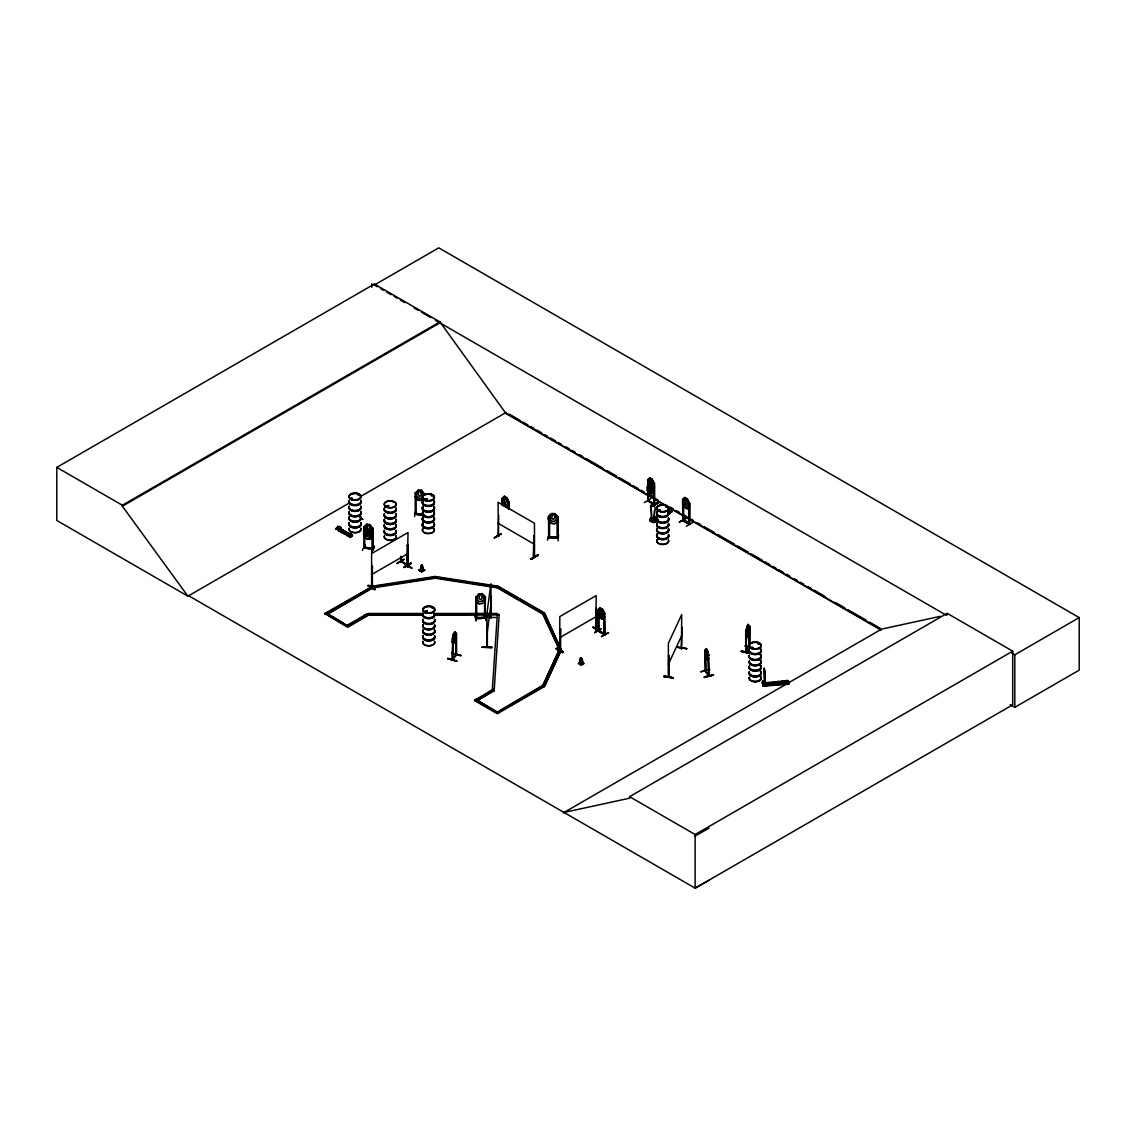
<?xml version="1.0" encoding="UTF-8"?>
<svg xmlns="http://www.w3.org/2000/svg" width="1136" height="1136" viewBox="0 0 1136 1136"><rect width="100%" height="100%" fill="white"/><g stroke="black" fill="none" stroke-linecap="round" stroke-linejoin="round"><path stroke-width="1.5" d="M764.84 684.383L764.116 668.337L765.039 672.583L764.642 684.397L764.997 674.386M764.13 681.685L763.165 682.409M762.71 682.211L763.037 685.832L787.177 683.758M764.84 673.96L764.315 668.479M482.26 647.293C512.279 647.776 461.912 646.455 491.888 647.648M491.916 647.378L482.26 647.236M421.655 567.702C420.845 559.267 426.398 574.319 420.363 570.641L421.74 564.933M581.263 658.255L581.135 662.402L579.729 662.97L579.885 663.949C587.17 667.428 579.09 649.409 579.573 663.467M455.706 634.03L456.161 655.202L456.274 633.547L454.826 631.886L456.53 633.732L456.573 654.833L452.185 659.661L456.26 654.62M763.25 681.941L762.654 682.012M654.577 510.504L653.967 520.444L651.666 519.152L651.198 508.758A3.223 1.874 59.5 0 1 651.326 504.952A3.223 1.874 59.5 0 1 654.577 506.798A3.223 1.874 59.5 0 1 654.577 510.504L654.109 520.373C647.037 519.393 656.239 516.766 651.51 519.28M345.841 534.474C350.087 530.938 348.269 537.484 345.77 534.218M503.092 498.505L502.85 505.648M652.433 490.255L650.743 487.074L649.707 488.594L650.388 491.86M653.825 483.425L654.606 483.638L654.677 504.682L647.903 500.735L647.918 479.775L647.52 486.591L649.721 491.221L652.107 492.513L649.721 491.221M684.838 497.426L687.195 498.789L688.231 505.25L686.755 506.372L685.264 505.506L683.758 502.666C685.604 494.259 683.886 498.534 683.261 499.627M499.187 614.59L494.231 689.495L492.357 689.467L497.312 614.562L499.187 614.59L433.838 615.215M372.21 528.169L372.977 528.268L372.991 549.497L372.139 549.384M484.646 596.84L484.532 617.941M668.309 677.042L668.38 643.246L681.714 614.533L681.458 648.869M668.962 676.616L668.934 655.586M668.777 676.275L668.99 675.792M673.165 677.794L663.722 676.715L673.194 677.823L663.85 675.991L673.165 677.837M421.044 570.968L421.541 565.188L420.363 570.641M580.553 664.276L581.036 658.34L579.729 662.97M746.92 629.5L747.729 625.524L748.127 627.81M486.251 617.26L495.892 617.515M487.003 625.624L486.932 647.193L486.946 613.355L490.894 583.719L491.249 618.027L490.908 616.678M491.235 596.499L491.221 617.956M487.387 646.711L487.344 625.638M490.894 617.501L490.823 617.302M651.879 519.294L652.604 518.144M651.979 519.138L652.391 518.144M652.703 518.456L652.149 518.683M453.917 633.519L453.917 639.128C455.28 638.347 454.982 631.9 454.017 633.547M486.946 634.371L490.894 604.735M749.76 643.771L749.76 626.248L748.155 624.417L746.324 630.338L746.196 652.32L746.451 630.821L745.67 631.218L745.756 652.149M705.073 671.163L705.101 650.033L705.811 671.603L705.456 650.062M708.296 674.983L708.963 676.204L708.225 654.521L708.921 655.131M741.268 651.51L748.681 653.328M454.925 631.9L453.463 633.647L452.795 637.75L453.69 641.13L455.479 636.941L454.897 632.014M447.74 658.795C475.586 666.534 429.223 652.902 456.487 661.109M447.925 658.511L456.672 660.854M421.058 567.83L421.612 564.961L420.064 570.158M580.297 662.572L581.121 658.284M415.052 493.336L418.261 490.156L416.713 495.978L418.829 498.108L420.931 498.25L423.004 496.404L421.499 490.383L418.247 490.227M415.279 513.6L416.159 514.395L416.174 493.265L415.151 493.379L418.289 490.312L421.456 490.454M415.052 496.673L418.247 500.223L421.499 500.436L423.643 498.292M415.151 496.645L418.289 500.138M415.591 511.356L414.526 516.553M418.247 500.223L421.499 500.38L423.558 498.25M415.946 513.671C412.581 513.415 421.016 516.624 423.614 514.892M420.377 490.88L419.326 490.809L418.304 493.592L419.326 496.418L421.442 495.268L420.391 490.823M423.714 493.89L424.623 493.748L423.771 493.919M424.594 494.004L421.499 490.383M558.074 520.544L554.865 523.668L551.627 523.455L548.432 519.848C545.962 516.497 555.135 509.865 550.094 516.71L550.094 519.209L552.21 521.339L554.297 521.467L556.384 519.635L554.879 513.614L551.627 513.458M548.532 516.61L549.398 516.639M558.06 537.427L548.617 536.561L548.461 537.555L549.469 537.669L549.469 516.411L548.56 516.553M547.438 540.14L548.901 534.63M551.627 523.455L554.865 523.668M557.961 517.235L557.038 516.88L557.961 517.178L557.847 538.237L557.989 516.979M548.603 516.355L548.66 537.626L557.961 538.194L557.236 537.924M557.236 537.158L556.995 538.123M558.046 540.892L558.628 534.9M748.127 629.287L747.332 631.687L746.92 630.963M579.885 663.949L581.064 658.497L582.995 663.296M351.28 498.349L352.245 498.661M351.549 498.718L352.501 499.073M358.11 494.657L358.82 494.515L358.195 495.026M358.436 495.097L358.82 494.629M386.368 506.684L386.893 505.719L387.944 506.443M387.944 506.159L386.595 506.656L387.788 505.96M393.241 502.41L393.922 502.268M425.347 499.173L424.566 499.485L425.361 498.86M431.396 495.594L431.808 495.168M432.191 495.85L431.453 495.509L432.447 495.665M426.142 611.835L424.921 611.353M426.483 611.878L425.759 611.282M431.865 608.001L432.589 608.115M432.092 607.476L432.461 607.405M658.568 510.447L660.428 510.447M659.647 509.865L660.343 510.49M665.71 506.557L666.69 506.713M665.824 506.613L666.576 506.67L665.866 506.77M751.507 647.875L752.841 647.747M752.841 647.492C750.044 649.295 753.282 646.384 751.762 647.179M758.209 643.814L759.118 643.601L758.28 643.97M705.626 650.985L706.294 648.542L708.665 655.245M745.67 631.218L747.019 626.248M748.241 634.442C752.742 618.509 743.583 646.767 748.226 634.385L748.155 624.417M709.73 669.913L700.585 671.788L709.574 669.715M764.315 668.323L764.4 682.551M452.128 641.854L453.534 643.615L456.274 636.884L453.534 643.615L452.085 641.939L453.562 633.675M652.533 518.101L652.064 518.896L651.113 518.286L651.113 520.586M367.837 585.722C370.961 583.279 382.434 596.045 367.865 585.651M375.022 589.371L368.121 585.494L375.079 589.414M556.044 648.727C562.462 649.281 568.639 656.849 556.044 648.755L562.931 652.618M556.384 648.443L563.243 652.362M556.413 648.102L563.286 652.021M650.573 478.81L649.835 482.701L651.311 484.845L652.078 482.53L650.644 478.767M650.573 482.147L649.835 486.038L651.311 488.182L652.078 485.867L650.488 482.189M652.391 490.156L651.155 486.833L652.334 485.015L650.772 486.123L649.167 483.183L650.36 486.393L649.664 488.693L650.459 486.222M600.078 611.282L600.887 608.797L602.336 612.545M344.606 530.768L345.131 531.506L342.93 530.966L342.419 533.068L342.731 529.674M342.731 530.114L342.305 531.435L340.019 531.676L342.305 531.009M342.419 533.068L342.859 531.293L345.131 531.066M745.784 652.206L749.391 647.236M746.451 651.141L745.727 651.496L746.451 651.908M749.093 647.634L749.05 626.248M480.059 594.313L479.037 598.672L481.11 599.865L482.175 597.067L481.11 594.27L480.045 594.256M367.823 524.761L366.814 528.964L368.817 530.597L369.839 529.475L368.845 524.931M342.93 531.407L343.285 530.001M341.865 532.741L342.234 531.336L340.019 531.236M652.121 519.152L652.263 518.712M455.806 655.046L456.289 654.407M456.132 654.705L456.601 653.953L455.806 654.279M647.918 479.775L648.372 501.317L647.69 479.903L649.906 477.915L648.713 483.084L651.709 486.79L653.186 485.668L653.186 483.169L652.064 479.25L649.792 477.844L647.52 479.875M649.835 481.295L648.713 486.421L651.709 490.127L653.186 489.005L652.064 482.587L649.721 481.224L647.662 483.169M681.841 648.145L681.415 648.826L682.04 627.356M677.354 647.264L686.698 648.67M404.075 559.452L396.933 563.271L403.763 559.338M644.254 502.68L650.772 498.633M679.3 522.262L686.101 518.314M494.487 537.612L501.175 533.977M601.327 628.762L594.611 632.397M327.679 612.489L371.671 587.085L373.006 587.852L372.509 586.148L434.676 576.534L435.159 578.238L435.642 576.534L497.795 586.148L497.312 587.852L435.159 578.238L373.006 587.852L327.495 614.122L373.006 587.198L435.159 577.585L497.312 587.198L542.809 613.468L559.466 649.352L542.809 685.903L500.351 710.426M435.159 578.238L435.642 576.534M559.111 645.049L544.627 613.852L542.809 614.122L544.627 613.184L561.283 650.289L559.466 650.019L542.809 614.122L497.312 587.852L497.795 586.148M497.312 712.173L542.809 685.249L544.144 686.669L542.809 685.249L559.466 649.352L561.283 649.082M542.809 685.903L544.627 686.187L561.283 649.636L559.466 649.352M544.627 686.187L561.283 650.289M668.38 664.262L681.714 635.549M497.767 536.22L498.519 536.575L498.065 502.254L534.46 523.27L534.531 557.094L533.778 556.668M474.848 615.442L476.14 620.994L475.331 615.016M597.891 631.005L604.75 634.839L604.679 613.781L602.449 609.166L600.035 607.888L597.806 609.989M597.99 630.267L598.871 631.218L598.8 613.667M604.096 633.746L605.005 633.902L604.636 634.797M604.295 613.298L603.969 634.442L604.295 613.298L604.977 634.697L597.948 630.963L598.189 613.312M604.977 634.697L604.224 634.271M366.829 533.991L369.91 534.602L372.906 531.733L369.882 534.658L366.743 534.133L363.69 530.214L363.903 526.749L364.741 526.891L364.741 548.106L363.733 547.964M364.699 526.891L363.818 526.934M366.829 524.165L365.267 529.745L367.311 532.074L369.342 532.415L371.344 530.768L369.91 524.605L366.743 524.136L363.662 526.948M363.619 531.762L366.743 528.893L369.882 529.419L372.977 533.267M363.619 535.099L363.662 531.705M366.772 529.035L365.267 534.502L367.311 536.831L369.342 537.172L371.344 535.525L369.811 529.546M369.811 539.373L372.878 536.547L369.853 539.472L366.715 538.947L363.662 535.042M372.977 528.268L369.91 524.605M362.356 550.392L365.039 544.755M364.656 547.864L364.77 547.098L372.991 548.731M369.839 539.316L366.743 538.89M372.139 548.617L371.969 549.355L372.097 528.098M374.383 546.288L371.685 552.068L374.44 546.331M371.813 552.039L374.468 546.672M762.398 683.02L762.426 681.529L765.11 681.543L762.426 681.529M762.952 685.306L788.81 683.233M788.327 681.075C783.868 677.468 787.404 688.217 785.686 680.819M788.356 681.359L762.441 683.375M401.15 561.227L407.128 565.004M407.682 565.359L406.915 564.961M648.542 500.351L647.619 500.124L648.372 500.55M647.719 500.223L647.69 501.004M683.205 520.856L683.105 519.606M371.6 586.574L372.537 586.346L324.839 613.468L347.588 627.257L368.547 615.172M408.307 566.495L408.236 545.45L407.398 545.663L408.236 545.45M560.19 649.749L560.488 649.21M596.542 629.486L596.215 608.342L595.534 629.756L596.457 629.5M348.638 536.05L350.953 534.957L352.16 535.51A1.505 0.866 0 0 1 352.43 536.064L350.328 537.285A1.505 0.866 0 0 1 349.363 537.129L348.567 535.823M426.043 499.528L424.353 499.528M425.176 611.239C425.489 613.241 426.312 611.367 424.949 611.75M425.872 611.764L425.304 611.452M659.349 509.865L659.093 510.689L659.789 510.163M758.876 644.112L759.274 643.814M749.462 626.177L749.76 626.248M749.391 647.79L746.068 652.362L746.451 630.821M741.268 651.524L741.467 650.8L748.894 652.604M749.646 647.179L745.386 645.788M749.078 647.165L746.494 651.24M705.044 650.133C707.643 645.475 708.225 654.989 707.941 656.878L707.174 657.744L705.626 653.484M707.387 660.201L708.665 658.582L707.387 660.201L705.144 653.385M476.822 597.039L475.856 597.096L475.785 618.311L475.785 617.317L476.85 617.714M475.757 618.112L485.384 617.672M484.334 617.913C486.776 615.201 481.451 620.526 475.984 618.325M456.232 633.647L456.53 633.732M456.573 654.705L452.213 659.59L452.909 638.219L452.171 638.631M668.749 677.07L668.607 655.529M651.141 492.3L651.894 489.971L650.388 486.265M602.336 614.022L600.816 614.448L600.078 612.744M482.232 593.702L478.966 593.787L475.757 597.323L475.757 600.66L478.966 603.841L482.232 603.699L485.441 600.22L485.427 596.826L482.218 593.631L483.737 599.496L481.664 601.569L479.548 601.668L477.432 599.78L477.432 597.28L479.023 593.929L482.175 593.787L485.328 596.925L484.603 596.911M705.144 670.439L709.006 676.133L705.456 671.078M705.783 670.78L705.073 670.354L705.342 671.575M708.921 675.38L708.253 674.94M778.827 683.19C777.592 679.612 776.612 685.732 778.969 682.367M371.642 587.284L371.6 553.559L408.009 532.543L407.327 566.722L408.236 566.466M371.841 566.466L371.827 587.525L372.452 566.111L371.6 566.324L372.452 566.111M407.355 544.471L407.327 566.722L408.08 566.282M560.63 650.218L560.659 629.131L559.807 629.358L560.659 629.131M595.633 629.656L596.215 595.576L559.807 616.592L559.736 650.417L560.488 649.977M596.414 628.79L595.605 628.875M647.52 483.325L649.721 481.224M654.279 494.572L651.936 496.631L649.622 495.296L647.421 490.61L647.421 487.273L649.693 485.257L651.965 486.662L654.208 491.221L654.137 494.543M647.421 487.387C652.703 478.994 645.631 500.238 648.613 501.189M652.107 489.19L649.906 487.742L647.591 483.155L649.792 487.855L652.178 489.147L654.308 487.088M654.464 487.131L652.107 482.516L654.308 487.216L654.237 490.468L652.064 492.413M652.036 492.555L654.237 490.468M684.951 497.497L682.637 499.513L682.637 502.794M682.566 502.779L684.838 507.423L687.152 508.758L689.424 506.628M604.75 617.132L602.449 619.163C598.459 618.779 595.221 606.553 600.035 617.885L602.449 619.163L604.608 617.104M344.606 532.088C349.348 532.287 343.881 537.896 347.943 533.48A1.491 0.866 0 0 1 348.88 533.608A1.732 1.008 0 0 1 349.604 534.218L349.604 533.778A1.732 1.008 0 0 0 348.88 533.167A1.491 0.866 0 0 0 347.943 533.04L346.224 533.65L344.364 532.23L346.239 533.324L346.835 531.989L344.265 531.776L343.285 533.395L345.046 534.389L344.364 532.23M415.123 514.139L423.657 514.707M548.503 537.371L558.074 537.981M476.651 618.296L476.609 617.246M485.399 617.104L484.547 617.203M456.203 655.202L456.274 633.547M452.511 659.192L452.909 638.219M452.625 659.661L452.526 637.807M372.452 587.198L372.21 565.969M346.139 532.855C344.023 530.015 348.127 534.744 344.705 532.031M351.336 498.605L351.99 498.377M352.245 498.931L351.99 498.108M387.788 506.471L386.169 506.216M424.381 499.201L425.858 499.102L424.864 499.712M426 611.708L425.347 611.211M658.695 510.178L660.073 510.376M421.655 565.231L423.33 570.485M344.364 532.67L343.967 533.494L345.543 534.09M339.153 529.39L338.642 529.972L339.891 530.37C345.259 527.573 338.698 533.253 337.988 530.143C343.782 526.195 336.398 531.577 339.891 530.37M656.679 520.799C655.273 524.832 645.262 519.947 652.334 518.797C651.851 525.471 653.413 514.267 649.906 518.825L650.346 520.799L657.929 516.269M649.721 520.43L650.843 521.041L656.935 517.434M670.709 511.129L671.419 511.569M653.143 522.361L653.356 520.771L655.216 519.677L653.086 520.615L653.086 521.708L650.175 520.061L652.036 517.874M671.376 511.512L668.181 509.141M651.198 508.758L651.61 518.726M654.194 517.661L657.517 515.701M654.506 517.675L657.545 515.872M650.09 520.629L657.787 516.156M656.693 517.15L650.119 520.671M652.419 521.921L657.261 519.053M667.925 512.762L671.007 511.143M657.929 519.436L653.399 522.304M668.11 513.202L671.632 511.086M653.086 522.29L657.9 519.578M668.323 513.302L671.916 511.811L671.191 511.441M653.583 522.603L656.594 520.771M668.777 513.571L671.859 511.811L668.848 513.614M597.948 631.048L597.806 609.876L600.106 607.845L598.942 613.128L601.966 616.82L603.457 615.684L602.449 609.166L604.906 613.639M604.608 613.823L603.926 613.454M602.378 619.205L602.378 609.208M360.069 517.661L362.569 519.379M404.757 564.393L411.999 568.099L405.14 564.18M498.519 536.022L497.753 535.368L498.448 535.766M494.487 538.052L500.891 533.877M494.103 537.839L501.26 533.65M533.849 535.695L533.522 556.839L533.849 535.695L534.303 557.236L533.537 556.796L534.303 556.47M531.066 558.742C552.494 546.686 516.965 567.744 537.853 554.808M531.094 559.111L537.853 555.106M531.407 559.324L538.18 555.348M596.144 628.563L595.775 629.898L596.457 608.484M604.636 634.03L593.347 627.214M604.295 633.547L598.232 630.821M601.469 636.316C611.878 631.772 610.046 630.835 601.526 636.671M373.077 549.299L363.847 547.722L364.656 547.098M777.322 682.111L776.91 682.906L778.629 683.091M188.746 595.789L188.008 596.23L56.8 520.473L56.8 467.393L374.369 284.043L439.93 321.886L505.492 412.822L880.854 629.543M374.369 284.043L374.369 285.022L438.766 247.847L1079.2 617.601L1079.2 670.141L1014.803 707.316L1010.202 704.647M56.8 467.393L122.361 505.236L439.93 321.886M709.034 880.23L695.133 888.153L188.661 595.747L187.909 596.173L122.361 506.216L439.93 322.865M187.909 596.173L349.363 502.95M360.084 496.773L506.23 412.396M337.506 526.11L340.843 527.984L339.195 527.53C330.931 532.898 339.863 522.816 340.843 527.984M335.546 529.092L339.195 527.53M340.843 527.544L340.701 528.936M339.21 531.208L342.362 529.475M344.265 532.216L343.413 533.153L345.514 533.65M349.604 533.778C354.432 531.52 346.111 537.967 347.289 535.113M347.02 535.709L351.237 533.366M371.6 574.575L408.009 553.559M504.341 496.219L506.699 497.582L507.735 501.544L507.735 504.043L506.258 505.165L503.262 501.459L504.427 496.176L502.069 498.235L502.069 501.572L504.455 506.116M502.069 501.572L504.427 506.173L506.656 507.565L508.942 505.421M404.089 559.409L397.316 563.499M509.155 509.013L509.155 501.998L508.204 501.516M508.928 509.141L509.155 501.998M508.204 501.814L509.013 502.169L506.727 497.511M406.674 564.549L401.363 561.482L407.256 564.706M404.132 566.992C425.617 555.121 389.108 575.64 411.303 563.641M404.189 567.063L411.005 563.115M324.839 614.122L326.174 612.702L348.922 626.504L347.588 625.07L367.212 613.752L368.547 614.519L347.588 626.603L324.839 613.468M418.744 570.002L421.655 571.82L424.793 570.002M418.744 570.201L421.655 571.891L424.793 570.201L421.882 568.312M347.588 625.737L355.142 621.378M358.152 619.631L367.212 613.752M652.064 479.25L654.464 483.794L652.107 479.179L649.835 477.958M647.335 487.316L647.335 490.653M654.208 491.277L652.007 486.591L653.001 493.109L651.524 494.245L650.033 493.379L648.528 490.539M651.965 496.489L647.193 493.777M497.312 587.198L498.633 586.432L544.144 612.702L542.809 614.122M497.312 587.852L498.633 587.085L501.672 588.846M653.683 503.844L654.577 503.816M653.64 483.155L654.35 504.824L653.796 483.269M652.888 506.159L658.312 502.936M683.361 499.783L682.637 499.513L682.764 520.558M682.665 520.544L689.722 524.264L689.651 503.205L688.771 502.808M682.892 519.564L682.651 520.487L689.396 524.406L689.651 503.205M689.424 506.741L687.223 508.715L684.88 507.366M683.659 519.99L682.764 519.805M683.588 520.728L683.176 499.556M688.842 523.298C673.975 515.772 691.781 522.333 689.311 524.335M686.286 526.309L693.059 522.276M542.809 613.468L544.144 612.702M559.807 637.608L596.215 616.592M544.144 686.669L497.312 713.706L474.564 700.571L493.081 689.225L494.401 690.645L477.219 700.571L494.401 689.992M474.564 700.571L475.885 699.151L498.633 712.939M477.319 698.981L485.924 694.011M488.778 692.364L493.081 689.879L494.401 690.645M581.163 661.635L578.252 663.523L581.163 665.199M474.564 699.918L497.312 713.053L544.144 686.016M581.405 665.199L584.316 663.31M563.286 812.893L881.607 629.103L940.253 616.351M564.024 812.453L629.585 798.196L629.585 796.677L947.154 613.326L1012.716 651.169L1012.716 704.803L695.133 888.153L695.133 834.52L1012.716 651.169M947.154 614.846L946.416 615.286L435.358 320.224M1011.764 653.015L1014.803 654.776L1079.2 617.601M695.133 836.053L709.034 828.13M416.017 513.642L423.657 514.154M557.961 537.427L548.56 536.845M371.983 586.716L373.006 587.198M371.898 587.511L372.523 586.531M352.444 498.96L351.081 498.86M666.378 506.116L666.42 506.372M751.833 647.804L752.628 647.974M372.849 549.483L363.818 547.95L363.903 526.749M476.751 597.309L475.856 597.096M372.125 528.382L372.892 528.453L372.764 549.512M707.472 650.175L708.523 655.245M705.811 671.049L708.651 676.275L708.608 654.663M704.32 676.829C732.266 670.95 685.477 681.472 713.323 674.855M704.519 677.539L713.323 675.196M407.611 566.111L408.307 565.657L407.327 565.955M763.151 682.282L762.654 681.288L763.08 684.412M653.924 503.489L654.322 504.782M400.838 561.454L405.58 564.194M406.915 564.194L407.213 565.487M476.751 618.268L476.623 597.039M777.564 682.253L778.827 682.438M375.959 586.275L372.509 586.815L373.006 587.852M379.424 585.736L382.875 585.21M386.325 584.671L391.508 583.876M394.959 583.336L398.409 582.811M401.86 582.271L405.325 581.731M408.775 581.206L412.226 580.666M415.677 580.127L427.761 578.267M431.211 577.727L434.676 577.202M559.466 650.019L561.283 649.735M340.019 531.676L342.234 531.776M404.814 564.294L411.686 568.213M763.023 684.071L765.65 683.872L765.707 685.448L765.11 682.637L762.483 682.835L763.065 685.661L788.98 683.645L788.313 680.89L762.412 682.892L762.568 683.957M776.342 681.813L778.969 681.33L779.608 684.099M781.298 681.43L783.925 680.947L784.578 683.716M764.258 683.432L786.723 681.742M764.301 683.773L786.765 682.083M789.037 684.17L763.108 686.13L762.952 685.122L788.952 683.375L788.313 680.606M682.963 520.373L682.963 499.343M683.332 520.899L683.588 503.205M400.909 561.496L400.909 557.989M401.178 561.965L401.533 556.597M484.405 596.67L485.328 596.925M485.143 614.931L486.265 620.469M475.785 617.544L484.305 617.175M423.259 613.468L368.618 613.468L368.618 615.215L423.259 615.215M433.838 613.468L497.312 613.468L497.312 615.215M368.618 614.562L423.259 614.562M433.838 614.562L497.312 614.562M485.271 617.686L485.271 596.67M408.009 565.558L407.398 566.694M560.048 649.749L560.19 650.516M415.194 493.322L415.904 493.152M423.614 514.352L416.103 513.387M339.508 530.597L337.988 529.703L340.701 528.51M347.673 534.9L346.537 534.559L349.235 533.991M421.626 569.079L423.472 569.974M435.642 577.202L439.092 577.727M442.543 578.267L454.627 580.127M458.092 580.666L468.444 582.271M471.894 582.811L483.993 584.671M487.443 585.21L490.894 585.736M494.345 586.275L497.795 586.815M542.809 685.249L544.627 685.519M367.794 524.818L368.817 524.988M372.778 548.716L363.733 547.197M557.109 538.152L557.066 516.923M415.279 514.367L415.222 493.123M425.631 498.96L426.099 499.343M748.127 624.53L748.738 629.458L747.119 633.703L746.324 632.837M749.859 646.895L745.202 646.1M745.23 645.986L749.703 647.051M452.085 653.37L460.833 655.713M549.455 516.383L549.327 537.669M498.207 536.036L498.69 515.375M407.213 564.72L406.745 564.393M598.445 610.344L598.644 631.36M688.743 503.049L689.41 503.347L687.223 498.718L689.353 503.39M668.181 509.411L671.632 511.356M652.334 518.797L651.269 518.201L651.269 520.501L652.334 521.083M602.336 609.279L600.078 607.987L600.035 617.885M601.001 628.662L594.611 632.837M592.964 627.427L599.836 630.906M360.098 517.704L362.853 519.266M374.369 285.022L377.422 286.783M380.475 288.544L383.528 290.305M386.567 292.066L391.139 294.707M394.192 296.468L397.245 298.228M400.298 299.989L404.87 302.63M414.015 307.913L418.588 310.554M421.641 312.315L430.785 317.583M509.297 414.157L520.018 420.348M523.085 422.123L527.686 424.779M530.739 426.54L533.806 428.315M536.874 430.075L541.474 432.731M544.542 434.506L547.595 436.281M550.662 438.042L555.263 440.697M558.33 442.472L561.383 444.233M565.984 446.888L569.051 448.663M572.118 450.424L575.171 452.199M579.772 454.854L582.839 456.615M585.906 458.39L602.762 468.117M607.348 470.773L616.55 476.083M619.603 477.844L630.338 484.035M633.391 485.81L637.992 488.466M641.059 490.227L644.126 492.002M654.847 498.193L657.914 499.968M670.169 507.039L673.236 508.814M676.303 510.575L679.356 512.35M682.424 514.111L687.024 516.766M690.092 518.541L693.145 520.302M697.745 522.958L700.813 524.733M703.88 526.493L714.601 532.685M717.668 534.46L734.523 544.187M737.576 545.962L748.312 552.153M751.365 553.914L762.1 560.119M765.153 561.88L769.754 564.535M772.821 566.31L775.888 568.071M778.955 569.846L783.542 572.501M786.609 574.262L789.676 576.037M794.263 578.693L797.33 580.453M800.397 582.228L803.464 583.989M808.065 586.645L811.118 588.42M814.185 590.18L824.906 596.386M835.642 602.577L844.829 607.874M847.896 609.649L866.285 620.256M869.338 622.031L880.073 628.222M504.483 412.68L664.347 504.98M667.428 506.755L881.082 630.111M685.817 518.201L679.371 521.921M658.355 502.992L652.518 505.946C665.1 499.471 652.689 503.702 651.524 506.94M653.924 503.702L648.372 500.777L654.265 504.001M647.719 500.99L654.364 504.782M498.065 523.27L534.46 544.286M504.711 590.592L544.144 613.369M335.546 528.652L336.015 529.362M332.237 616.862L342.859 622.997M477.404 700.671L497.128 712.059M629.585 796.677L695.133 834.52M508.332 501.615L508.303 508.786M498.69 536.32L498.207 535.269M708.523 676.176L708.168 654.45M406.688 565.174L406.986 554.496M745.713 634.47L746.991 636.188L746.892 626.163M506.656 497.554L508.942 502.211M434.676 576.534L435.159 577.585M651.539 518.854L651.766 517.718M423.174 569.505L421.996 565.004L422.493 569.164M582.839 663.807L581.533 658.482L582.271 664.191M781.298 681.16L781.951 683.915M776.342 681.543L776.981 684.298M765.65 683.872L762.852 684.426L762.881 681.259M762.654 681.288L762.852 682.125M421.925 565.217L422.748 570.883M581.405 658.269L581.802 661.081M485.498 614.917L486.307 620.526M478.966 603.841L475.856 600.561M653.825 483.368L653.995 504.299M581.305 658.568L581.433 664.375M421.797 565.245L421.925 571.053M1014.803 654.776L1014.803 707.316M765.053 681.33L765.053 682.693M749.462 643.7L749.476 626.064L749.433 645.986M689.041 502.85L688.799 524.094L688.686 502.737M668.536 513.188L668.536 512.904A6.021 3.479 0 0 1 661.905 517.391A6.021 3.479 0 0 1 657.474 512.208M655.216 519.677L655.216 521.041M654.947 519.521L654.947 520.615M599.879 630.92L593.02 627.001M560.417 629.003L560.048 650.516L560.048 629.5M508.545 501.643L508.545 508.658M503.092 501.998L503.092 505.506M502.481 505.151L502.481 498.15L502.24 505.293M494.231 689.495L492.357 689.467M407.597 544.343L407.554 566.864M406.745 554.624L406.745 565.217M401.292 556.739L401.292 561.993M400.681 556.384L400.681 561.709M371.799 283.844L371.799 287.323M122.361 505.236L122.361 506.216M433.668 506.67A6.106 3.522 0 0 1 428.386 511.967A6.106 3.522 0 0 1 423.103 506.67M433.597 507.039A6.007 3.465 0 0 1 428.386 512.251A6.007 3.465 0 0 1 423.188 507.039M433.597 511.569A6.007 3.465 0 0 1 428.386 516.766A6.007 3.465 0 0 1 423.188 511.569M433.611 511.683A6.035 3.479 0 0 1 428.386 516.908A6.035 3.479 0 0 1 423.16 511.683M433.597 511.91A6.021 3.479 0 0 1 428.386 517.121A6.021 3.479 0 0 1 423.174 511.91M433.668 500.877A6.106 3.522 0 0 1 428.386 506.159A6.106 3.522 0 0 1 423.103 500.877M424.069 500.152A6.106 3.522 0 0 1 426.809 499.229M433.597 506.06A6.021 3.479 0 0 1 428.386 511.285A6.021 3.479 0 0 1 423.174 506.06M433.597 501.246A6.007 3.465 0 0 1 428.386 506.443A6.007 3.465 0 0 1 423.188 501.246M424.14 500.522A6.007 3.465 0 0 1 426.838 499.627M433.668 506.372A6.106 3.522 0 0 1 428.386 511.669A6.106 3.522 0 0 1 423.103 506.372M433.668 500.578A6.106 3.522 0 0 1 428.386 505.861A6.106 3.522 0 0 1 423.103 500.578M424.069 499.854A6.106 3.522 0 0 1 426.809 498.931M433.597 500.266A6.021 3.479 0 0 1 428.386 505.477A6.021 3.479 0 0 1 423.174 500.266M424.126 499.542A6.021 3.479 0 0 1 426.824 498.647M433.668 523.199A6.106 3.522 0 0 1 428.386 528.496A6.106 3.522 0 0 1 423.103 523.199M433.597 523.568A6.021 3.479 0 0 1 428.386 528.78A6.021 3.479 0 0 1 423.174 523.568M433.611 528.212A6.035 3.479 0 0 1 428.386 533.437A6.035 3.479 0 0 1 423.16 528.212M433.597 512.435A6.007 3.465 0 0 1 428.386 517.633A6.007 3.465 0 0 1 423.188 512.435M433.597 528.425A6.021 3.479 0 0 1 428.386 533.636A6.021 3.479 0 0 1 423.174 528.425M433.668 517.405A6.106 3.522 0 0 1 428.386 522.688A6.106 3.522 0 0 1 423.103 517.405M433.597 522.603A6.007 3.465 0 0 1 428.386 527.8A6.007 3.465 0 0 1 423.188 522.603M433.597 517.76A6.021 3.479 0 0 1 428.386 522.986A6.021 3.479 0 0 1 423.174 517.76M433.668 522.901A6.106 3.522 0 0 1 428.386 528.197A6.106 3.522 0 0 1 423.103 522.901M433.668 517.107A6.106 3.522 0 0 1 428.386 522.39A6.106 3.522 0 0 1 423.103 517.107M433.597 516.795A6.007 3.465 0 0 1 428.386 522.006A6.007 3.465 0 0 1 423.188 516.795M760.396 649.465A6.007 3.465 0 0 1 755.98 654.634A6.007 3.465 0 0 1 749.391 650.303M760.41 648.486A6.021 3.479 0 0 1 755.98 653.669A6.021 3.479 0 0 1 749.377 649.323M760.41 655.259A6.021 3.479 0 0 1 755.98 660.442A6.021 3.479 0 0 1 749.377 656.097M760.481 654.904A6.106 3.522 0 0 1 755.994 660.158A6.106 3.522 0 0 1 749.306 655.756M760.481 654.606A6.106 3.522 0 0 1 755.994 659.86A6.106 3.522 0 0 1 749.306 655.444M760.481 649.096A6.106 3.522 0 0 1 755.994 654.35A6.106 3.522 0 0 1 749.306 649.948M760.481 648.798A6.106 3.522 0 0 1 755.994 654.052A6.106 3.522 0 0 1 749.306 649.65M760.41 654.293A6.021 3.479 0 0 1 755.98 659.476A6.021 3.479 0 0 1 749.377 655.131M760.41 660.115A6.021 3.479 0 0 1 755.98 665.298A6.021 3.479 0 0 1 749.377 660.953M760.396 659.789A5.992 3.465 0 0 1 756.746 664.858A5.992 3.465 0 0 1 749.206 661.521M760.424 660.357A6.035 3.479 0 0 1 755.98 665.554A6.035 3.479 0 0 1 749.377 661.195M760.41 665.014A6.021 3.479 0 0 1 755.98 670.197A6.021 3.479 0 0 1 749.377 665.852M760.41 671.788A6.021 3.479 0 0 1 755.98 676.971A6.021 3.479 0 0 1 749.377 672.626M760.481 671.433A6.106 3.522 0 0 1 755.994 676.687A6.106 3.522 0 0 1 749.306 672.271M760.481 671.135A6.106 3.522 0 0 1 755.994 676.389A6.106 3.522 0 0 1 749.306 671.972M760.41 670.822A6.021 3.479 0 0 1 755.98 676.005A6.021 3.479 0 0 1 749.377 671.66M760.481 665.625A6.106 3.522 0 0 1 755.994 670.879A6.106 3.522 0 0 1 749.306 666.477M760.481 665.327A6.106 3.522 0 0 1 755.994 670.581A6.106 3.522 0 0 1 749.306 666.179M760.396 665.994A6.007 3.465 0 0 1 755.98 671.163A6.007 3.465 0 0 1 749.391 666.832M760.396 676.658A5.992 3.465 0 0 1 755.98 681.813A5.992 3.465 0 0 1 749.405 677.482M749.405 677.17A5.992 3.465 0 0 0 755.98 681.501A5.992 3.465 0 0 0 760.396 676.332A5.992 3.465 0 0 1 756.746 681.387A5.992 3.465 0 0 1 749.206 678.05M760.396 660.669A5.992 3.465 0 0 1 756.746 665.739A5.992 3.465 0 0 1 749.206 662.402M434.605 624.786A6.035 3.479 0 0 1 428.769 629.174A6.035 3.479 0 0 1 422.947 624.786M434.676 613.98A6.106 3.522 0 0 1 428.769 618.424A6.106 3.522 0 0 1 422.876 613.98M424.452 612.403A6.106 3.522 0 0 1 427.193 611.495M434.591 614.335A6.021 3.479 0 0 1 428.769 618.708A6.021 3.479 0 0 1 422.961 614.335M424.523 612.773A6.021 3.479 0 0 1 427.221 611.878M434.676 613.681A6.106 3.522 0 0 1 428.769 618.126A6.106 3.522 0 0 1 422.876 613.681M424.452 612.105A6.106 3.522 0 0 1 427.193 611.196M434.591 613.355A6.021 3.479 0 0 1 428.769 617.728A6.021 3.479 0 0 1 422.961 613.355M424.523 611.807A6.021 3.479 0 0 1 427.221 610.898M434.591 620.128A6.021 3.479 0 0 1 428.769 624.502A6.021 3.479 0 0 1 422.961 620.128M434.676 619.787A6.106 3.522 0 0 1 428.769 624.218A6.106 3.522 0 0 1 422.876 619.787M434.676 619.475A6.106 3.522 0 0 1 428.769 623.92A6.106 3.522 0 0 1 422.876 619.475M434.577 619.163A6.007 3.465 0 0 1 428.769 623.522A6.007 3.465 0 0 1 422.975 619.163M434.591 624.97A6.021 3.479 0 0 1 428.769 629.344A6.021 3.479 0 0 1 422.961 624.97M434.577 625.524A6.007 3.465 0 0 1 428.769 629.884A6.007 3.465 0 0 1 422.975 625.524M434.605 641.315A6.035 3.479 0 0 1 428.769 645.702A6.035 3.479 0 0 1 422.947 641.315M434.605 625.226A6.035 3.479 0 0 1 428.769 629.6A6.035 3.479 0 0 1 422.947 625.226M434.591 630.863A6.021 3.479 0 0 1 428.769 635.237A6.021 3.479 0 0 1 422.961 630.863M434.591 629.884A6.021 3.479 0 0 1 428.769 634.257A6.021 3.479 0 0 1 422.961 629.884M434.591 636.657A6.021 3.479 0 0 1 428.769 641.031A6.021 3.479 0 0 1 422.961 636.657M434.676 636.316A6.106 3.522 0 0 1 428.769 640.747A6.106 3.522 0 0 1 422.876 636.316M434.676 636.004A6.106 3.522 0 0 1 428.769 640.448A6.106 3.522 0 0 1 422.876 636.004M434.676 630.508A6.106 3.522 0 0 1 428.769 634.953A6.106 3.522 0 0 1 422.876 630.508M434.676 630.21A6.106 3.522 0 0 1 428.769 634.655A6.106 3.522 0 0 1 422.876 630.21M434.591 641.528A6.021 3.479 0 0 1 428.769 645.901A6.021 3.479 0 0 1 422.961 641.528M668.593 518.485A6.106 3.522 0 0 1 661.89 522.901A6.106 3.522 0 0 1 657.403 517.647M668.465 523.369A5.978 3.451 0 0 1 661.905 527.7A5.978 3.451 0 0 1 657.503 522.546M668.593 512.691A6.106 3.522 0 0 1 661.89 517.093A6.106 3.522 0 0 1 657.403 511.839M668.593 518.186A6.106 3.522 0 0 1 661.89 522.603A6.106 3.522 0 0 1 657.403 517.349M668.593 512.393A6.106 3.522 0 0 1 661.89 516.795A6.106 3.522 0 0 1 657.403 511.541M668.493 517.874A6.007 3.465 0 0 1 661.905 522.205A6.007 3.465 0 0 1 657.488 517.036M668.493 512.066A6.007 3.465 0 0 1 661.905 516.411A6.007 3.465 0 0 1 657.488 511.228M668.522 523.753A6.035 3.479 0 0 1 661.905 528.098A6.035 3.479 0 0 1 657.474 522.915M668.493 518.84A6.007 3.465 0 0 1 661.905 523.185A6.007 3.465 0 0 1 657.488 518.002M668.593 535.013A6.106 3.522 0 0 1 661.89 539.43A6.106 3.522 0 0 1 657.403 534.176M668.465 524.236A5.978 3.451 0 0 1 662.686 528.581A5.978 3.451 0 0 1 656.906 524.236M668.479 540.225A5.992 3.465 0 0 1 661.905 544.556A5.992 3.465 0 0 1 657.503 539.401M668.465 539.898A5.978 3.451 0 0 1 662.686 544.258A5.978 3.451 0 0 1 656.906 539.898M668.522 523.937A6.035 3.479 0 0 1 661.905 528.283A6.035 3.479 0 0 1 657.474 523.085M668.593 529.22A6.106 3.522 0 0 1 661.89 533.622A6.106 3.522 0 0 1 657.403 528.368M668.593 534.715A6.106 3.522 0 0 1 661.89 539.131A6.106 3.522 0 0 1 657.403 533.877M668.593 528.922A6.106 3.522 0 0 1 661.89 533.324A6.106 3.522 0 0 1 657.403 528.07M668.493 534.403A6.007 3.465 0 0 1 661.905 538.734A6.007 3.465 0 0 1 657.488 533.565M668.493 528.595A6.007 3.465 0 0 1 661.905 532.94A6.007 3.465 0 0 1 657.488 527.757M668.493 529.575A6.007 3.465 0 0 1 661.905 533.906A6.007 3.465 0 0 1 657.488 528.737M668.493 535.368A6.007 3.465 0 0 1 661.905 539.714A6.007 3.465 0 0 1 657.488 534.531M396.01 519.237A5.978 3.451 0 0 1 390.23 523.582A5.978 3.451 0 0 1 384.451 519.237M396.123 508.545A6.106 3.522 0 0 1 390.23 512.989A6.106 3.522 0 0 1 384.323 508.545M385.913 506.968A6.106 3.522 0 0 1 388.64 506.06M396.038 508.9A6.021 3.479 0 0 1 390.23 513.273A6.021 3.479 0 0 1 384.408 508.9M385.97 507.338A6.021 3.479 0 0 1 387.22 506.784M396.123 508.246A6.106 3.522 0 0 1 390.23 512.691A6.106 3.522 0 0 1 384.323 508.246M385.913 506.67A6.106 3.522 0 0 1 388.64 505.761M396.024 507.934A6.007 3.465 0 0 1 390.23 512.293A6.007 3.465 0 0 1 384.422 507.934M385.97 506.372A6.007 3.465 0 0 1 388.668 505.477M396.024 514.707A6.007 3.465 0 0 1 390.23 519.067A6.007 3.465 0 0 1 384.422 514.707M396.123 514.352A6.106 3.522 0 0 1 390.23 518.783A6.106 3.522 0 0 1 384.323 514.352M396.123 514.054A6.106 3.522 0 0 1 390.23 518.485A6.106 3.522 0 0 1 384.323 514.054M396.038 513.728A6.021 3.479 0 0 1 390.23 518.101A6.021 3.479 0 0 1 384.408 513.728M396.052 519.805A6.035 3.479 0 0 1 390.23 524.179A6.035 3.479 0 0 1 384.394 519.805M396.052 519.365A6.035 3.479 0 0 1 390.23 523.753A6.035 3.479 0 0 1 384.394 519.365M396.01 535.766A5.978 3.451 0 0 1 390.23 540.111A5.978 3.451 0 0 1 384.451 535.766M396.038 525.428A6.021 3.479 0 0 1 390.23 529.802A6.021 3.479 0 0 1 384.408 525.428M396.038 524.463A6.021 3.479 0 0 1 390.23 528.836A6.021 3.479 0 0 1 384.408 524.463M396.024 531.236A6.007 3.465 0 0 1 390.23 535.596A6.007 3.465 0 0 1 384.422 531.236M396.123 530.881A6.106 3.522 0 0 1 390.23 535.312A6.106 3.522 0 0 1 384.323 530.881M396.123 530.583A6.106 3.522 0 0 1 390.23 535.013A6.106 3.522 0 0 1 384.323 530.583M396.038 530.256A6.021 3.479 0 0 1 390.23 534.63A6.021 3.479 0 0 1 384.408 530.256M396.123 525.073A6.106 3.522 0 0 1 390.23 529.518A6.106 3.522 0 0 1 384.323 525.073M396.123 524.775A6.106 3.522 0 0 1 390.23 529.22A6.106 3.522 0 0 1 384.323 524.775M396.038 536.093A6.021 3.479 0 0 1 390.23 540.466A6.021 3.479 0 0 1 384.408 536.093M360.822 511.626A5.992 3.465 0 0 1 355.028 515.985A5.992 3.465 0 0 1 349.235 511.626M360.836 501.288A6.021 3.479 0 0 1 355.028 505.662A6.021 3.479 0 0 1 349.206 501.288M360.836 500.323A6.021 3.479 0 0 1 355.028 504.696A6.021 3.479 0 0 1 349.206 500.323M360.822 507.096A6.007 3.465 0 0 1 355.028 511.456A6.007 3.465 0 0 1 349.221 507.096M360.921 506.741A6.106 3.522 0 0 1 355.028 511.172A6.106 3.522 0 0 1 349.121 506.741M360.921 506.443A6.106 3.522 0 0 1 355.028 510.873A6.106 3.522 0 0 1 349.121 506.443M360.822 506.116A6.007 3.465 0 0 1 355.028 510.49A6.007 3.465 0 0 1 349.221 506.116M360.921 500.933A6.106 3.522 0 0 1 355.028 505.378A6.106 3.522 0 0 1 349.121 500.933M360.921 500.635A6.106 3.522 0 0 1 355.028 505.08A6.106 3.522 0 0 1 349.121 500.635M360.836 511.953A6.021 3.479 0 0 1 355.028 516.326A6.021 3.479 0 0 1 349.206 511.953M360.822 512.478A5.992 3.465 0 0 1 355.028 516.837A5.992 3.465 0 0 1 349.235 512.478M360.808 528.155A5.978 3.451 0 0 1 355.028 532.5A5.978 3.451 0 0 1 349.249 528.155M360.85 512.194A6.035 3.479 0 0 1 355.028 516.568A6.035 3.479 0 0 1 349.192 512.194M360.822 517.817A6.007 3.465 0 0 1 355.028 522.191A6.007 3.465 0 0 1 349.221 517.817M360.822 516.852A6.007 3.465 0 0 1 355.028 521.211A6.007 3.465 0 0 1 349.221 516.852M360.822 523.625A6.007 3.465 0 0 1 355.028 527.984A6.007 3.465 0 0 1 349.221 523.625M360.921 523.27A6.106 3.522 0 0 1 355.028 527.7A6.106 3.522 0 0 1 349.121 523.27M360.921 522.972A6.106 3.522 0 0 1 355.028 527.402A6.106 3.522 0 0 1 349.121 522.972M360.822 522.645A6.007 3.465 0 0 1 355.028 527.019A6.007 3.465 0 0 1 349.221 522.645M360.921 517.462A6.106 3.522 0 0 1 355.028 521.907A6.106 3.522 0 0 1 349.121 517.462M360.921 517.164A6.106 3.522 0 0 1 355.028 521.609A6.106 3.522 0 0 1 349.121 517.164M360.836 528.481A6.021 3.479 0 0 1 355.028 532.855A6.021 3.479 0 0 1 349.206 528.481M351.833 535.908C348.993 539.103 348.78 533.934 351.833 535.908M351.833 535.468L349.221 536.107L350.726 534.957A1.519 0.88 0 0 1 351.649 535.198L351.833 535.468M741.439 651.169L748.894 653.044L741.439 651.212M706.578 649.551L706.975 655.728L706.677 649.536M552.721 513.983L551.684 518.286L553.757 519.72L554.822 517.022L553.772 514.054L552.707 514.04M558.074 517.15L554.837 513.685L558.074 517.15M365.991 531.094L367.624 533.877L365.92 536.192L368.135 534.431L370.364 536.945L368.689 534.048L370.293 531.818L368.178 533.466L365.991 531.094M505.122 497.185L504.398 501.075L505.861 503.22L506.628 500.905L505.193 497.142M685.619 498.392L684.88 502.282L686.357 504.427L687.124 502.112L685.69 498.349M352.43 535.624L350.328 536.845A1.505 0.866 0 0 1 349.363 536.689L348.638 535.61L350.669 534.616A1.519 0.88 0 0 1 351.649 534.772L352.16 535.07A1.505 0.866 0 0 1 352.43 535.624M367.794 529.575L366.814 533.721L368.817 535.354L369.839 532.77L368.817 529.745L367.794 529.575M452.256 653.172L461.003 655.529L452.256 653.172M686.698 648.684L677.226 647.151L686.698 648.699M424.126 499.599A6.021 3.479 0 0 0 434.208 498.037A6.021 3.479 0 0 0 426.824 493.777A6.021 3.479 0 0 0 424.126 499.599M425.375 500.337A6.035 3.479 0 0 0 434.421 497.327A6.035 3.479 0 0 0 425.375 494.316A6.035 3.479 0 0 0 425.375 500.337M425.389 500.649A5.992 3.465 0 0 0 434.378 497.653A5.992 3.465 0 0 0 425.389 494.643A5.992 3.465 0 0 0 425.389 500.649M752.202 648.372A5.992 3.465 0 0 0 761.191 645.376A5.992 3.465 0 0 0 752.202 642.365A5.992 3.465 0 0 0 752.202 648.372M752.202 648.841A5.992 3.465 0 0 0 761.191 645.844A5.992 3.465 0 0 0 752.202 642.848A5.992 3.465 0 0 0 752.202 648.841M752.188 648.585A6.035 3.479 0 0 0 761.234 645.575A6.035 3.479 0 0 0 752.188 642.55A6.035 3.479 0 0 0 752.188 648.585M425.759 612.403A6.021 3.479 0 0 0 434.79 609.393A6.021 3.479 0 0 0 425.759 606.383A6.021 3.479 0 0 0 425.759 612.403M425.773 612.9A6.007 3.465 0 0 0 434.79 609.89A6.007 3.465 0 0 0 425.773 606.88A6.007 3.465 0 0 0 425.773 612.9M424.537 612.332A5.992 3.465 0 0 0 434.563 610.77A5.992 3.465 0 0 0 427.221 606.539A5.992 3.465 0 0 0 424.537 612.332M428.769 640.051A6.007 3.465 0 0 0 434.577 635.691A6.021 3.479 0 0 1 428.769 640.065A6.021 3.479 0 0 1 422.961 635.691A6.007 3.465 0 0 0 428.769 640.051M659.675 511.143A6.035 3.479 0 0 0 668.721 508.119A6.035 3.479 0 0 0 659.675 505.108A6.035 3.479 0 0 0 659.675 511.143M658.44 511.058A6.007 3.465 0 0 0 668.493 509.496A6.007 3.465 0 0 0 661.138 505.25A6.007 3.465 0 0 0 658.44 511.058M658.426 510.76A6.035 3.479 0 0 0 668.522 509.198A6.035 3.479 0 0 0 661.124 504.938A6.035 3.479 0 0 0 658.426 510.76M387.206 507.181A6.035 3.479 0 0 0 396.251 504.171A6.035 3.479 0 0 0 387.206 501.161A6.035 3.479 0 0 0 387.206 507.181M387.234 507.451A5.978 3.451 0 0 0 396.208 504.455A5.978 3.451 0 0 0 387.234 501.473A5.978 3.451 0 0 0 387.234 507.451M390.23 524.463A5.992 3.465 0 0 0 396.024 520.103A5.978 3.451 0 0 1 390.23 524.449A5.992 3.465 0 0 1 384.437 520.103A5.978 3.451 0 0 0 390.23 524.449M352.018 499.386A6.021 3.479 0 0 0 361.049 496.375A6.021 3.479 0 0 0 352.018 493.365A6.021 3.479 0 0 0 352.018 499.386M352.032 499.84A5.992 3.465 0 0 0 361.021 496.844A5.992 3.465 0 0 0 352.032 493.848A5.992 3.465 0 0 0 352.032 499.84A5.992 3.465 0 0 0 361.021 496.858A5.992 3.465 0 0 0 352.032 493.862A5.992 3.465 0 0 0 352.032 499.854"/></g></svg>
